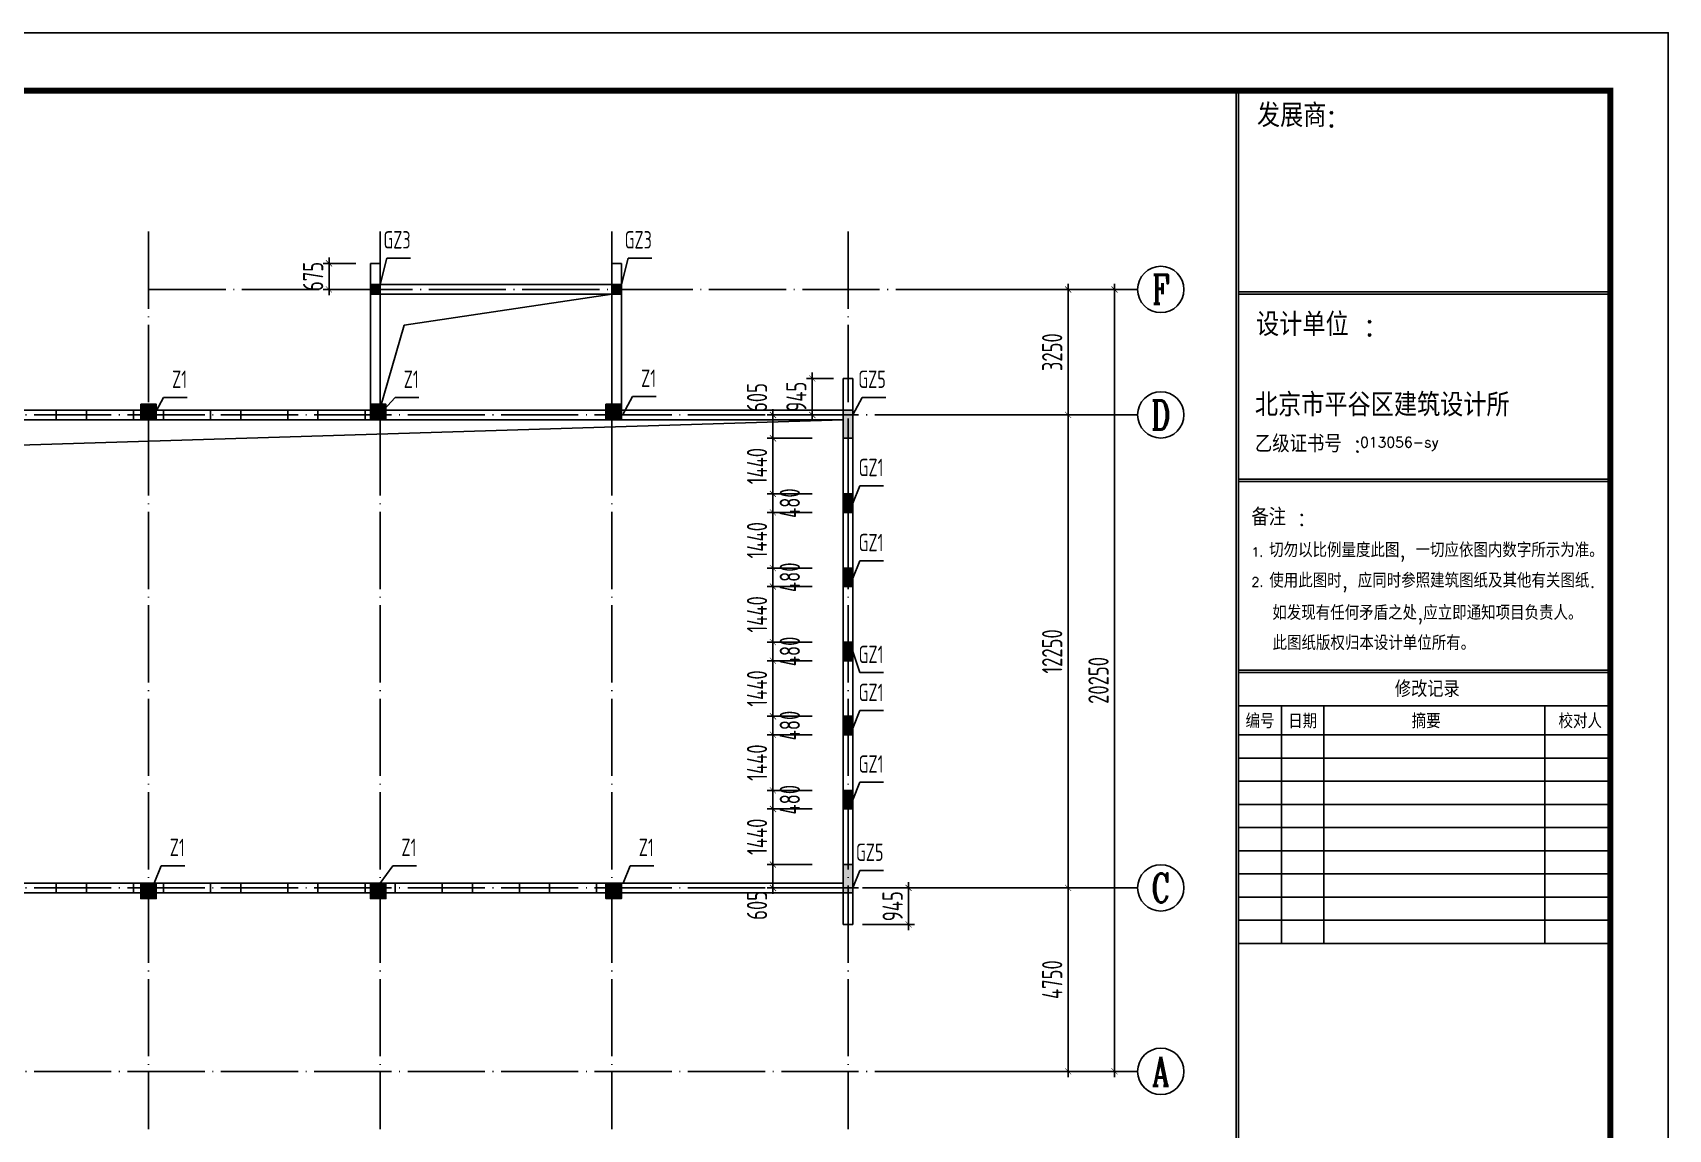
# Model space of a CAD drawing. Extents: x -159214 to 158333, y 7819 to 689505.
# Drawn here: x 115959 to 158333, y 168420 to 196819 of the extents above; entities that cross this region are included whole.
import ezdxf
from ezdxf.enums import TextEntityAlignment as Align

# ---------------------------------------------------------------- set-up
doc = ezdxf.new("R2010")
doc.units = 0
doc.header["$LTSCALE"] = 1000
doc.header["$PDMODE"] = 3
doc.linetypes.add('DASHED', pattern=[0.75, 0.5, -0.25])
doc.linetypes.add('DOTE', pattern=[2.42, 2, -0.2, 0.02, -0.2])
doc.layers.get('0').update_dxf_attribs({"linetype": 'CONTINUOUS'})
doc.layers.get('Defpoints').update_dxf_attribs({"linetype": 'CONTINUOUS'})
for name, color, linetype in [('d-一层结构平面', 4, 'CONTINUOUS'), ('d-轴线', 7, 'CONTINUOUS'), ('MOUNT', 3, 'CONTINUOUS'), ('PUB_DWGN', 7, 'CONTINUOUS'), ('PUB_TEXT', 7, 'CONTINUOUS'), ('PUB_TITLE', 4, 'CONTINUOUS'), ('系杆编号', 7, 'CONTINUOUS'), ('邓-AXIS', 1, 'DOTE'), ('邓-AXIS_DIM', 3, 'CONTINUOUS'), ('邓-AXIS_NUM', 7, 'CONTINUOUS'), ('邓-BEAM_BR', 4, 'DASHED'), ('邓-COLU', 7, 'CONTINUOUS'), ('邓-COLU_HATCH', 8, 'CONTINUOUS'), ('邓-DIM', 3, 'CONTINUOUS'), ('邓-TEXT', 7, 'CONTINUOUS'), ('邓-WALL_BR', 2, 'CONTINUOUS')]:
    doc.layers.add(name, color=color, linetype=linetype)
doc.styles.add('-GBCBIGGBENOR', font='GBENOR.shx', dxfattribs={"bigfont": 'GBCBIG.shx'})
doc.styles.add('HZTXT', font='romans', dxfattribs={"bigfont": 'hztxt'})
doc.styles.add('title_font', font='GBENOR.shx', dxfattribs={"bigfont": 'GBCBIG.shx'})
doc.styles.add('TKHZ', font='simplex.shx', dxfattribs={"bigfont": 'hztxt.shx'})
doc.styles.add('TSSD_Axis', font='complex.shx', dxfattribs={"width": 0.7, "bigfont": 'hztxt.shx'})
doc.styles.add('TSSD_Dimension', font='tssdeng.shx', dxfattribs={"width": 0.7, "bigfont": 'Hztxt.shx'})
doc.styles.add('TSSD_Label', font='tssdeng.shx', dxfattribs={"width": 0.7, "bigfont": 'Hztxt.shx'})
doc.dimstyles.new('TSSD_150_150', dxfattribs={"dimtxt": 525, "dimasz": 150, "dimexe": 150, "dimexo": 375, "dimgap": 150, "dimtad": 1, "dimdec": 0, "dimzin": 0, "dimdsep": 46, "dimtxsty": 'TSSD_Dimension', "dimblk": 'ARCHTICK', "dimblk1": 'ARCHTICK', "dimblk2": 'ARCHTICK', "dimcen": 0, "dimdle": 150, "dimclrt": 7, "dimadec": 0, "dimazin": 0, "dimtfac": 1, "dimtdec": 0, "dimtix": 1, "dimtmove": 2, "dimatfit": 3, "dimfxl": 1, "dimtolj": 1, "dimtzin": 0, "dimarcsym": 0})

# ---------------------------------------------------------------- blocks, each defined once
blk = doc.blocks.new('结构A2+0.5')
at = {"layer": 'MOUNT', "color": 5, "linetype": 'Continuous'}
for p, q in [((122457, -61436), (122457, -1487)), ((122517, -61436), (122517, -1487)), ((122517, -6708), (132150, -6708)), ((122517, -6768), (132150, -6768)), ((122517, -11559), (132150, -11559)), ((122517, -11619), (132150, -11619)), ((122517, -16508), (132150, -16508)), ((122517, -16568), (132150, -16568))]:
    blk.add_line(p, q, dxfattribs=at)
at = {"layer": 'MOUNT', "color": 4, "linetype": 'Continuous'}
for p, q in [((122517, -17436), (132150, -17436)), ((122517, -18186), (132150, -18186))]:
    blk.add_line(p, q, dxfattribs=at)
at = {"layer": 'MOUNT', "color": 3, "linetype": 'Continuous'}
for p, q in [((123632, -23586), (123632, -17436)), ((124724, -23586), (124724, -17436)), ((130451, -23586), (130451, -17436)), ((122517, -18786), (132150, -18786)), ((122517, -19386), (132150, -19386)), ((122517, -19986), (132150, -19986)), ((122517, -20586), (132150, -20586)), ((122517, -21186), (132150, -21186)), ((122517, -21786), (132150, -21786)), ((122517, -22386), (132150, -22386)), ((122517, -22986), (132150, -22986)), ((122517, -23586), (132150, -23586))]:
    blk.add_line(p, q, dxfattribs=at)
at = {"layer": 'PUB_TITLE'}
blk.add_lwpolyline([(0, -63000), (133650, -63000), (133650, 0), (0, 0)], close=True, dxfattribs=at)
at = {"layer": 'PUB_TITLE', "const_width": 150}
blk.add_lwpolyline([(3750, -61500), (132150, -61500), (132150, -1500), (3750, -1500)], close=True, dxfattribs=at)
at = {"layer": 'MOUNT', "color": 3, "style": 'TKHZ'}
for s, height, p in [('发展商:', 600, (122993, -2442)), ('设计单位 :', 600, (122971, -7856)), ('备注 :', 450, (122848, -12768)), ('1.', 240, (122848, -13569)), ('切勿以比例量度此图, 一切应依图内数字所示为准。', 375, (123309, -13585)), ('使用此图时, 应同时参照建筑图纸及其他有关图纸.', 375, (123312, -14374)), ('2.', 240, (122851, -14344)), (' 如发现有任何矛盾之处,应立即通知项目负责人。 ', 375, (123134, -15208)), (' 此图纸版权归本设计单位所有。', 375, (123140, -15990)), ('修改记录', 420, (126566, -17206)), ('编号', 375, (122698, -18014)), ('日期', 375, (123803, -18016)), ('摘要', 375, (127002, -18014)), ('校对人', 375, (130807, -18014))]:
    blk.add_text(s, height=height, dxfattribs=at).set_placement(p)
at = {"layer": 'MOUNT', "color": 2, "style": 'TKHZ'}
blk.add_text('北京市平谷区建筑设计所 ', height=600, dxfattribs=at).set_placement((122940, -9937))
at = {"layer": 'MOUNT', "color": 4, "style": 'TKHZ'}
for s, height, p in [('乙级证书号 :', 450, (122940, -10869)), ('013056-sy', 265.1, (125664, -10738))]:
    blk.add_text(s, height=height, dxfattribs=at).set_placement(p)
at = {"layer": 'MOUNT', "color": 4, "style": 'HZTXT'}
blk.add_attdef('00', (130703, -60956), '', height=330, dxfattribs=at)
at = {"layer": 'PUB_DWGN', "style": 'title_font'}
for tag, height, p in [('工程名称1', 900, (127304, -45157)), ('工程名称2', 900, (127304, -46498)), ('图号', 600, (127304, -61007))]:
    blk.add_attdef(tag, text='', height=height, dxfattribs=at).set_placement(p, align=Align.CENTER)
at = {"layer": 'PUB_TEXT', "style": '-GBCBIGGBENOR'}
for tag, height, p in [('图名1', 849, (127304, -51263)), ('图名2', 849, (127373, -52205)), ('日期', 600, (124615, -58935)), ('比例', 600, (129973, -58904))]:
    blk.add_attdef(tag, text='', height=height, dxfattribs=at).set_placement(p, align=Align.CENTER)
blk = doc.blocks.new('Ts_Dk')
at = {"color": 0, "linetype": 'DASHED'}
for p, q in [((0.5, 0.5), (-0.5, 0.5)), ((-0.5, -0.5), (0.5, -0.5))]:
    blk.add_line(p, q, dxfattribs=at)
at = {"color": 0, "linetype": 'ByBlock'}
for p, q in [((-0.5, 0.5), (-0.5, -0.5)), ((0.5, -0.5), (0.5, 0.5))]:
    blk.add_line(p, q, dxfattribs=at)
at = {"color": 0, "linetype": 'ByBlock', "width": 0.7}
blk.add_attdef('DK', text='', height=0.01, dxfattribs=at).set_placement((0, 1.5), align=Align.BOTTOM_CENTER)
blk = doc.blocks.new('蛋种鸡舍一层结构')
at = {"layer": '邓-COLU_HATCH'}
for points in [[(87075, 3375), (87325, 3375), (87325, 3125), (87075, 3125)], [(93325, 3375), (93575, 3375), (93575, 3125), (93325, 3125)], [(81125, 275), (81525, 275), (81525, -125), (81125, -125)], [(87075, 275), (87475, 275), (87475, -125), (87075, -125)], [(93175, 275), (93575, 275), (93575, -125), (93175, -125)], [(99325, -605), (99575, -605), (99575, 125), (99325, 125)], [(99325, -605), (99575, -605), (99575, 125), (99325, 125)], [(99325, -2525), (99575, -2525), (99575, -2045), (99325, -2045)], [(99325, -2525), (99575, -2525), (99575, -2045), (99325, -2045)], [(99325, -4445), (99575, -4445), (99575, -3965), (99325, -3965)], [(99325, -4445), (99575, -4445), (99575, -3965), (99325, -3965)], [(99325, -6365), (99575, -6365), (99575, -5885), (99325, -5885)], [(99325, -6365), (99575, -6365), (99575, -5885), (99325, -5885)], [(99325, -8285), (99575, -8285), (99575, -7805), (99325, -7805)], [(99325, -8285), (99575, -8285), (99575, -7805), (99325, -7805)], [(99325, -10205), (99575, -10205), (99575, -9725), (99325, -9725)], [(99325, -10205), (99575, -10205), (99575, -9725), (99325, -9725)], [(99325, -11645), (99575, -11645), (99575, -12375), (99325, -12375)], [(99325, -11645), (99575, -11645), (99575, -12375), (99325, -12375)], [(81125, -12125), (81525, -12125), (81525, -12525), (81125, -12525)], [(87075, -12125), (87475, -12125), (87475, -12525), (87075, -12525)], [(93175, -12125), (93575, -12125), (93575, -12525), (93175, -12525)]]:
    blk.add_hatch(color=256, dxfattribs=at).paths.add_polyline_path(points)
at = {"layer": '邓-COLU'}
for points in [[(87075, 3375), (87325, 3375), (87325, 3125), (87075, 3125)], [(93325, 3375), (93575, 3375), (93575, 3125), (93325, 3125)], [(81125, 275), (81525, 275), (81525, -125), (81125, -125)], [(87075, 275), (87475, 275), (87475, -125), (87075, -125)], [(93175, 275), (93575, 275), (93575, -125), (93175, -125)], [(99325, -605), (99575, -605), (99575, 125), (99325, 125)], [(99325, -2525), (99575, -2525), (99575, -2045), (99325, -2045)], [(99325, -4445), (99575, -4445), (99575, -3965), (99325, -3965)], [(99325, -6365), (99575, -6365), (99575, -5885), (99325, -5885)], [(99325, -8285), (99575, -8285), (99575, -7805), (99325, -7805)], [(99325, -10205), (99575, -10205), (99575, -9725), (99325, -9725)], [(99325, -11645), (99575, -11645), (99575, -12375), (99325, -12375)], [(81125, -12125), (81525, -12125), (81525, -12525), (81125, -12525)], [(87075, -12125), (87475, -12125), (87475, -12525), (87075, -12525)], [(93175, -12125), (93575, -12125), (93575, -12525), (93175, -12525)]]:
    blk.add_lwpolyline(points, close=True, dxfattribs=at)
blk = doc.blocks.new('6.8米墙体')
at = {"layer": '系杆编号'}
for p, q in [((87075, 1620), (87075, 2170)), ((87075, 2170), (87325, 2170)), ((87325, 1620), (87325, 2170)), ((93325, 1620), (93325, 2170)), ((93325, 2170), (93575, 2170)), ((93575, 1620), (93575, 2170)), ((87075, 1620), (87325, 1620)), ((93325, 1620), (93575, 1620)), ((99325, -1630, 0), (99325, -810, 0)), ((99325, -810, 0), (99575, -810, 0)), ((99575, -1630, 0), (99575, -810, 0)), ((99325, -14130, 0), (99325, -14950, 0)), ((99575, -14130, 0), (99575, -14950, 0)), ((99325, -14950, 0), (99575, -14950, 0))]:
    blk.add_line(p, q, dxfattribs=at)
at = {"layer": '邓-WALL_BR'}
for p, q in [((87075, 1370), (87075, -1480)), ((93450, 1620), (87324, 1620)), ((93324, 1370), (87325, 1370)), ((87325, 1370), (87325, -1480)), ((93325, -1480), (93325, 1370)), ((93575, -1480), (93575, 1620)), ((78935, -1630), (78935, -1880)), ((78935, -1630), (79715, -1630)), ((79715, -1630), (79715, -1880)), ((80935, -1630), (80935, -1880)), ((80935, -1630), (81715, -1630)), ((81715, -1630), (81715, -1880)), ((82935, -1630), (82935, -1880)), ((82935, -1630), (83715, -1630)), ((83715, -1630), (83715, -1880)), ((84935, -1630), (84935, -1880)), ((84935, -1630), (85715, -1630)), ((85715, -1630), (85715, -1880)), ((86935, -1630), (86935, -1880)), ((86935, -1630), (87075, -1630)), ((87475, -1630), (93175, -1630)), ((93575, -1630), (99575, -1630)), ((99575, -1630), (99575, -14130)), ((78935, -1880), (79715, -1880)), ((80935, -1880), (81715, -1880)), ((82935, -1880), (83715, -1880)), ((84935, -1880), (85715, -1880)), ((86935, -1880), (87075, -1880)), ((87475, -1880), (93175, -1880)), ((93575, -1880), (99325, -1880)), ((99325, -1880), (99325, -13880)), ((78935, -13880), (78935, -14130)), ((79715, -13880), (78935, -13880)), ((79715, -13880), (79715, -14130)), ((80935, -13880), (80935, -14130)), ((81715, -13880), (80935, -13880)), ((81715, -13880), (81715, -14130)), ((82935, -13880), (82935, -14130)), ((83715, -13880), (82935, -13880)), ((83715, -13880), (83715, -14130)), ((84935, -13880), (84935, -14130)), ((85715, -13880), (84935, -13880)), ((85715, -13880), (85715, -14130)), ((86935, -13880), (86935, -14130)), ((87715, -13880), (86935, -13880)), ((87715, -13880), (87715, -14130)), ((88935, -13880), (88935, -14130)), ((89715, -13880), (88935, -13880)), ((89715, -13880), (89715, -14130)), ((90935, -13880), (90935, -14130)), ((91715, -13880), (90935, -13880)), ((91715, -13880), (91715, -14130)), ((99325, -13880), (92935, -13880)), ((92935, -13880), (92935, -14130)), ((79715, -14130), (78935, -14130)), ((81715, -14130), (80935, -14130)), ((83715, -14130), (82935, -14130)), ((85715, -14130), (84935, -14130)), ((87715, -14130), (86935, -14130)), ((89715, -14130), (88935, -14130)), ((91715, -14130), (90935, -14130)), ((99575, -14130), (92935, -14130))]:
    blk.add_line(p, q, dxfattribs=at)
at = {"layer": 'd-一层结构平面'}
blk.add_blockref('蛋种鸡舍一层结构', (0, -1755), dxfattribs=at)
at = {"layer": '邓-BEAM_BR', "xscale": 1220, "yscale": 250, "zscale": 1220}
for p in [(78325, -1755), (80325, -1755), (82325, -1755), (84325, -1755), (86325, -1755), (78325, -14005), (80325, -14005), (82325, -14005), (84325, -14005), (86325, -14005), (88325, -14005), (90325, -14005), (92325, -14005)]:
    blk.add_blockref('Ts_Dk', p, dxfattribs=at)
blk = doc.blocks.new('_ArchTick')
at = {"color": 0, "linetype": 'ByBlock', "const_width": 0.1}
blk.add_lwpolyline([(-0.53, -0.53), (0.53, 0.53)], dxfattribs=at)
blk = doc.blocks.new('*D119')
at = {"layer": 'Defpoints', "color": 0}
for p in [(135136, 175275), (136527, 175275), (136527, 174670)]:
    blk.add_point(p, dxfattribs=at)
at = {"layer": '邓-DIM', "color": 0, "lineweight": -2}
for p, q in [((136152, 175275), (134986, 175275)), ((135136, 174520), (135136, 175425)), ((136152, 174670), (134986, 174670))]:
    blk.add_line(p, q, dxfattribs=at)
at = {"layer": '邓-DIM', "color": 0, "lineweight": -2, "xscale": 150, "yscale": 150, "zscale": 150}
for p, rotation in [((135136, 175275), 90), ((135136, 174670), 270)]:
    blk.add_blockref('_ArchTick', p, dxfattribs=dict(at, rotation=rotation))
at = {"layer": '邓-DIM', "color": 7, "insert": (134724, 174218), "char_height": 525, "attachment_point": 5, "rotation": 90, "style": 'TSSD_Dimension'}
blk.add_mtext('\\A1;605', dxfattribs=at)
blk = doc.blocks.new('*D120')
at = {"layer": 'Defpoints', "color": 0}
for p in [(135136, 176715), (136527, 176715), (136527, 175275)]:
    blk.add_point(p, dxfattribs=at)
at = {"layer": '邓-DIM', "color": 0, "lineweight": -2}
for p, q in [((136152, 176715), (134986, 176715)), ((135136, 175125), (135136, 176865)), ((136152, 175275), (134986, 175275))]:
    blk.add_line(p, q, dxfattribs=at)
at = {"layer": '邓-DIM', "color": 0, "lineweight": -2, "xscale": 150, "yscale": 150, "zscale": 150}
for p, rotation in [((135136, 176715), 90), ((135136, 175275), 270)]:
    blk.add_blockref('_ArchTick', p, dxfattribs=dict(at, rotation=rotation))
at = {"layer": '邓-DIM', "color": 7, "insert": (134724, 175995), "char_height": 525, "attachment_point": 5, "rotation": 90, "style": 'TSSD_Dimension'}
blk.add_mtext('\\A1;1440', dxfattribs=at)
blk = doc.blocks.new('*D121')
at = {"layer": 'Defpoints', "color": 0}
for p in [(135136, 177195), (136527, 177195), (136527, 176715)]:
    blk.add_point(p, dxfattribs=at)
at = {"layer": '邓-DIM', "color": 0, "lineweight": -2}
for p, q in [((136152, 177195), (134986, 177195)), ((135136, 176565), (135136, 177345)), ((136152, 176715), (134986, 176715))]:
    blk.add_line(p, q, dxfattribs=at)
at = {"layer": '邓-DIM', "color": 0, "lineweight": -2, "xscale": 150, "yscale": 150, "zscale": 150}
for p, rotation in [((135136, 177195), 90), ((135136, 176715), 270)]:
    blk.add_blockref('_ArchTick', p, dxfattribs=dict(at, rotation=rotation))
at = {"layer": '邓-DIM', "color": 7, "insert": (135574, 176955), "char_height": 525, "attachment_point": 5, "rotation": 90, "style": 'TSSD_Dimension'}
blk.add_mtext('\\A1;480', dxfattribs=at)
blk = doc.blocks.new('*D122')
at = {"layer": 'Defpoints', "color": 0}
for p in [(135136, 178635), (136527, 178635), (136527, 177195)]:
    blk.add_point(p, dxfattribs=at)
at = {"layer": '邓-DIM', "color": 0, "lineweight": -2}
for p, q in [((136152, 178635), (134986, 178635)), ((135136, 177045), (135136, 178785)), ((136152, 177195), (134986, 177195))]:
    blk.add_line(p, q, dxfattribs=at)
at = {"layer": '邓-DIM', "color": 0, "lineweight": -2, "xscale": 150, "yscale": 150, "zscale": 150}
for p, rotation in [((135136, 178635), 90), ((135136, 177195), 270)]:
    blk.add_blockref('_ArchTick', p, dxfattribs=dict(at, rotation=rotation))
at = {"layer": '邓-DIM', "color": 7, "insert": (134724, 177915), "char_height": 525, "attachment_point": 5, "rotation": 90, "style": 'TSSD_Dimension'}
blk.add_mtext('\\A1;1440', dxfattribs=at)
blk = doc.blocks.new('*D123')
at = {"layer": 'Defpoints', "color": 0}
for p in [(135136, 179115), (136527, 179115), (136527, 178635)]:
    blk.add_point(p, dxfattribs=at)
at = {"layer": '邓-DIM', "color": 0, "lineweight": -2}
for p, q in [((135136, 178485), (135136, 179265)), ((136152, 179115), (134986, 179115)), ((136152, 178635), (134986, 178635))]:
    blk.add_line(p, q, dxfattribs=at)
at = {"layer": '邓-DIM', "color": 0, "lineweight": -2, "xscale": 150, "yscale": 150, "zscale": 150}
for p, rotation in [((135136, 179115), 90), ((135136, 178635), 270)]:
    blk.add_blockref('_ArchTick', p, dxfattribs=dict(at, rotation=rotation))
at = {"layer": '邓-DIM', "color": 7, "insert": (135574, 178875), "char_height": 525, "attachment_point": 5, "rotation": 90, "style": 'TSSD_Dimension'}
blk.add_mtext('\\A1;480', dxfattribs=at)
blk = doc.blocks.new('*D124')
at = {"layer": 'Defpoints', "color": 0}
for p in [(135136, 180555), (136527, 180555), (136527, 179115)]:
    blk.add_point(p, dxfattribs=at)
at = {"layer": '邓-DIM', "color": 0, "lineweight": -2}
for p, q in [((136152, 180555), (134986, 180555)), ((135136, 178965), (135136, 180705)), ((136152, 179115), (134986, 179115))]:
    blk.add_line(p, q, dxfattribs=at)
at = {"layer": '邓-DIM', "color": 0, "lineweight": -2, "xscale": 150, "yscale": 150, "zscale": 150}
for p, rotation in [((135136, 180555), 90), ((135136, 179115), 270)]:
    blk.add_blockref('_ArchTick', p, dxfattribs=dict(at, rotation=rotation))
at = {"layer": '邓-DIM', "color": 7, "insert": (134724, 179835), "char_height": 525, "attachment_point": 5, "rotation": 90, "style": 'TSSD_Dimension'}
blk.add_mtext('\\A1;1440', dxfattribs=at)
blk = doc.blocks.new('*D125')
at = {"layer": 'Defpoints', "color": 0}
for p in [(135136, 181035), (136527, 181035), (136527, 180555)]:
    blk.add_point(p, dxfattribs=at)
at = {"layer": '邓-DIM', "color": 0, "lineweight": -2}
for p, q in [((136152, 181035), (134986, 181035)), ((135136, 180405), (135136, 181185)), ((136152, 180555), (134986, 180555))]:
    blk.add_line(p, q, dxfattribs=at)
at = {"layer": '邓-DIM', "color": 0, "lineweight": -2, "xscale": 150, "yscale": 150, "zscale": 150}
for p, rotation in [((135136, 181035), 90), ((135136, 180555), 270)]:
    blk.add_blockref('_ArchTick', p, dxfattribs=dict(at, rotation=rotation))
at = {"layer": '邓-DIM', "color": 7, "insert": (135574, 180795), "char_height": 525, "attachment_point": 5, "rotation": 90, "style": 'TSSD_Dimension'}
blk.add_mtext('\\A1;480', dxfattribs=at)
blk = doc.blocks.new('*D126')
at = {"layer": 'Defpoints', "color": 0}
for p in [(135136, 182475), (136527, 182475), (136527, 181035)]:
    blk.add_point(p, dxfattribs=at)
at = {"layer": '邓-DIM', "color": 0, "lineweight": -2}
for p, q in [((136152, 182475), (134986, 182475)), ((135136, 180885), (135136, 182625)), ((136152, 181035), (134986, 181035))]:
    blk.add_line(p, q, dxfattribs=at)
at = {"layer": '邓-DIM', "color": 0, "lineweight": -2, "xscale": 150, "yscale": 150, "zscale": 150}
for p, rotation in [((135136, 182475), 90), ((135136, 181035), 270)]:
    blk.add_blockref('_ArchTick', p, dxfattribs=dict(at, rotation=rotation))
at = {"layer": '邓-DIM', "color": 7, "insert": (134724, 181755), "char_height": 525, "attachment_point": 5, "rotation": 90, "style": 'TSSD_Dimension'}
blk.add_mtext('\\A1;1440', dxfattribs=at)
blk = doc.blocks.new('*D127')
at = {"layer": 'Defpoints', "color": 0}
for p in [(135136, 182955), (136527, 182955), (136527, 182475)]:
    blk.add_point(p, dxfattribs=at)
at = {"layer": '邓-DIM', "color": 0, "lineweight": -2}
for p, q in [((135136, 182325), (135136, 183105)), ((136152, 182955), (134986, 182955)), ((136152, 182475), (134986, 182475))]:
    blk.add_line(p, q, dxfattribs=at)
at = {"layer": '邓-DIM', "color": 0, "lineweight": -2, "xscale": 150, "yscale": 150, "zscale": 150}
for p, rotation in [((135136, 182955), 90), ((135136, 182475), 270)]:
    blk.add_blockref('_ArchTick', p, dxfattribs=dict(at, rotation=rotation))
at = {"layer": '邓-DIM', "color": 7, "insert": (135574, 182715), "char_height": 525, "attachment_point": 5, "rotation": 90, "style": 'TSSD_Dimension'}
blk.add_mtext('\\A1;480', dxfattribs=at)
blk = doc.blocks.new('*D128')
at = {"layer": 'Defpoints', "color": 0}
for p in [(135136, 184395), (136527, 184395), (136527, 182955)]:
    blk.add_point(p, dxfattribs=at)
at = {"layer": '邓-DIM', "color": 0, "lineweight": -2}
for p, q in [((136152, 184395), (134986, 184395)), ((135136, 182805), (135136, 184545)), ((136152, 182955), (134986, 182955))]:
    blk.add_line(p, q, dxfattribs=at)
at = {"layer": '邓-DIM', "color": 0, "lineweight": -2, "xscale": 150, "yscale": 150, "zscale": 150}
for p, rotation in [((135136, 184395), 90), ((135136, 182955), 270)]:
    blk.add_blockref('_ArchTick', p, dxfattribs=dict(at, rotation=rotation))
at = {"layer": '邓-DIM', "color": 7, "insert": (134724, 183675), "char_height": 525, "attachment_point": 5, "rotation": 90, "style": 'TSSD_Dimension'}
blk.add_mtext('\\A1;1440', dxfattribs=at)
blk = doc.blocks.new('*D129')
at = {"layer": 'Defpoints', "color": 0}
for p in [(135136, 184875), (136527, 184875), (136527, 184395)]:
    blk.add_point(p, dxfattribs=at)
at = {"layer": '邓-DIM', "color": 0, "lineweight": -2}
for p, q in [((136152, 184875), (134986, 184875)), ((135136, 184245), (135136, 185025)), ((136152, 184395), (134986, 184395))]:
    blk.add_line(p, q, dxfattribs=at)
at = {"layer": '邓-DIM', "color": 0, "lineweight": -2, "xscale": 150, "yscale": 150, "zscale": 150}
for p, rotation in [((135136, 184875), 90), ((135136, 184395), 270)]:
    blk.add_blockref('_ArchTick', p, dxfattribs=dict(at, rotation=rotation))
at = {"layer": '邓-DIM', "color": 7, "insert": (135574, 184635), "char_height": 525, "attachment_point": 5, "rotation": 90, "style": 'TSSD_Dimension'}
blk.add_mtext('\\A1;480', dxfattribs=at)
blk = doc.blocks.new('*D130')
at = {"layer": 'Defpoints', "color": 0}
for p in [(135136, 186315), (136527, 186315), (136527, 184875)]:
    blk.add_point(p, dxfattribs=at)
at = {"layer": '邓-DIM', "color": 0, "lineweight": -2}
for p, q in [((135136, 184725), (135136, 186465)), ((136152, 186315), (134986, 186315)), ((136152, 184875), (134986, 184875))]:
    blk.add_line(p, q, dxfattribs=at)
at = {"layer": '邓-DIM', "color": 0, "lineweight": -2, "xscale": 150, "yscale": 150, "zscale": 150}
for p, rotation in [((135136, 186315), 90), ((135136, 184875), 270)]:
    blk.add_blockref('_ArchTick', p, dxfattribs=dict(at, rotation=rotation))
at = {"layer": '邓-DIM', "color": 7, "insert": (134724, 185595), "char_height": 525, "attachment_point": 5, "rotation": 90, "style": 'TSSD_Dimension'}
blk.add_mtext('\\A1;1440', dxfattribs=at)
blk = doc.blocks.new('*D131')
at = {"layer": 'Defpoints', "color": 0}
for p in [(135136, 186920), (136527, 186920), (136527, 186315)]:
    blk.add_point(p, dxfattribs=at)
at = {"layer": '邓-DIM', "color": 0, "lineweight": -2}
for p, q in [((136152, 186920), (134986, 186920)), ((135136, 186165), (135136, 187070)), ((136152, 186315), (134986, 186315))]:
    blk.add_line(p, q, dxfattribs=at)
at = {"layer": '邓-DIM', "color": 0, "lineweight": -2, "xscale": 150, "yscale": 150, "zscale": 150}
for p, rotation in [((135136, 186920), 90), ((135136, 186315), 270)]:
    blk.add_blockref('_ArchTick', p, dxfattribs=dict(at, rotation=rotation))
at = {"layer": '邓-DIM', "color": 7, "insert": (134724, 187371), "char_height": 525, "attachment_point": 5, "rotation": 90, "style": 'TSSD_Dimension'}
blk.add_mtext('\\A1;605', dxfattribs=at)
blk = doc.blocks.new('ts_axno')
at = {"color": 0, "linetype": 'ByBlock', "lineweight": -2}
blk.add_circle((0, 0), 0.5, dxfattribs=at)
at = {"color": 0, "linetype": 'ByBlock', "lineweight": -2, "style": 'TSSD_Axis', "width": 0.7}
blk.add_attdef('A', text='', height=0.6, dxfattribs=at).set_placement((0, 0), align=Align.MIDDLE_CENTER)
blk = doc.blocks.new('*D161')
at = {"layer": 'Defpoints', "color": 0}
for p in [(100950, -12250), (105150, -12250), (100871, -17000)]:
    blk.add_point(p, dxfattribs=at)
at = {"layer": '邓-AXIS_DIM', "color": 0, "lineweight": -2}
for p, q in [((101325, -12250), (105300, -12250)), ((105150, -17150), (105150, -12100)), ((101246, -17000), (105300, -17000))]:
    blk.add_line(p, q, dxfattribs=at)
at = {"layer": '邓-AXIS_DIM', "color": 0, "lineweight": -2, "xscale": 150, "yscale": 150, "zscale": 150}
for p, rotation in [((105150, -12250), 90), ((105150, -17000), 270)]:
    blk.add_blockref('_ArchTick', p, dxfattribs=dict(at, rotation=rotation))
at = {"layer": '邓-AXIS_DIM', "color": 7, "insert": (104738, -14625), "char_height": 525, "attachment_point": 5, "rotation": 90, "style": 'TSSD_Dimension'}
blk.add_mtext('\\A1;4750', dxfattribs=at)
blk = doc.blocks.new('*D162')
at = {"layer": 'Defpoints', "color": 0}
for p in [(100950, 0), (105150, 0), (100950, -12250)]:
    blk.add_point(p, dxfattribs=at)
at = {"layer": '邓-AXIS_DIM', "color": 0, "lineweight": -2}
for p, q in [((105150, -12400), (105150, 150)), ((101325, 0), (105300, 0)), ((101325, -12250), (105300, -12250))]:
    blk.add_line(p, q, dxfattribs=at)
at = {"layer": '邓-AXIS_DIM', "color": 0, "lineweight": -2, "xscale": 150, "yscale": 150, "zscale": 150}
for p, rotation in [((105150, 0), 90), ((105150, -12250), 270)]:
    blk.add_blockref('_ArchTick', p, dxfattribs=dict(at, rotation=rotation))
at = {"layer": '邓-AXIS_DIM', "color": 7, "insert": (104737.5, -6125), "char_height": 525, "attachment_point": 5, "rotation": 90, "style": 'TSSD_Dimension'}
blk.add_mtext('\\A1;12250', dxfattribs=at)
blk = doc.blocks.new('*D163')
at = {"layer": 'Defpoints', "color": 0}
for p in [(100950, 3250), (105150, 3250), (100950, 0)]:
    blk.add_point(p, dxfattribs=at)
at = {"layer": '邓-AXIS_DIM', "color": 0, "lineweight": -2}
for p, q in [((105150, -150), (105150, 3400)), ((101325, 3250), (105300, 3250)), ((101325, 0), (105300, 0))]:
    blk.add_line(p, q, dxfattribs=at)
at = {"layer": '邓-AXIS_DIM', "color": 0, "lineweight": -2, "xscale": 150, "yscale": 150, "zscale": 150}
for p, rotation in [((105150, 3250), 90), ((105150, 0), 270)]:
    blk.add_blockref('_ArchTick', p, dxfattribs=dict(at, rotation=rotation))
at = {"layer": '邓-AXIS_DIM', "color": 7, "insert": (104737.5, 1625), "char_height": 525, "attachment_point": 5, "rotation": 90, "style": 'TSSD_Dimension'}
blk.add_mtext('\\A1;3250', dxfattribs=at)
blk = doc.blocks.new('*D164')
at = {"layer": 'Defpoints', "color": 0}
for p in [(100950, 3250), (106350, 3250), (100950, -17000)]:
    blk.add_point(p, dxfattribs=at)
at = {"layer": '邓-AXIS_DIM', "color": 0, "lineweight": -2}
for p, q in [((106350, -17150), (106350, 3400)), ((101325, 3250), (106500, 3250)), ((101325, -17000), (106500, -17000))]:
    blk.add_line(p, q, dxfattribs=at)
at = {"layer": '邓-AXIS_DIM', "color": 0, "lineweight": -2, "xscale": 150, "yscale": 150, "zscale": 150}
for p, rotation in [((106350, 3250), 90), ((106350, -17000), 270)]:
    blk.add_blockref('_ArchTick', p, dxfattribs=dict(at, rotation=rotation))
at = {"layer": '邓-AXIS_DIM', "color": 7, "insert": (105937.5, -6875), "char_height": 525, "attachment_point": 5, "rotation": 90, "style": 'TSSD_Dimension'}
blk.add_mtext('\\A1;20250', dxfattribs=at)
blk = doc.blocks.new('*D386')
at = {"layer": 'Defpoints', "color": 0}
for p in [(123635, 190845), (124709, 190845), (124709, 190170)]:
    blk.add_point(p, dxfattribs=at)
at = {"layer": '邓-DIM', "color": 0, "lineweight": -2}
for p, q in [((124334, 190845), (123485, 190845)), ((123635, 190845), (123635, 190995)), ((123635, 190170), (123635, 190845)), ((124334, 190170), (123485, 190170)), ((123635, 190170), (123635, 190020))]:
    blk.add_line(p, q, dxfattribs=at)
at = {"layer": '邓-DIM', "color": 0, "lineweight": -2, "xscale": 150, "yscale": 150, "zscale": 150}
for p, rotation in [((123635, 190845), 270), ((123635, 190170), 90)]:
    blk.add_blockref('_ArchTick', p, dxfattribs=dict(at, rotation=rotation))
at = {"layer": '邓-DIM', "color": 7, "insert": (123223, 190507), "char_height": 525, "attachment_point": 5, "rotation": 90, "style": 'TSSD_Dimension'}
blk.add_mtext('\\A1;675', dxfattribs=at)
blk = doc.blocks.new('*D387')
at = {"layer": 'Defpoints', "color": 0}
for p in [(136156, 187865), (137084, 187865), (137084, 186920)]:
    blk.add_point(p, dxfattribs=at)
at = {"layer": '邓-DIM', "color": 0, "lineweight": -2}
for p, q in [((136709, 187865), (136006, 187865)), ((136156, 187865), (136156, 188015)), ((136156, 186920), (136156, 187865)), ((136709, 186920), (136006, 186920)), ((136156, 186920), (136156, 186770))]:
    blk.add_line(p, q, dxfattribs=at)
at = {"layer": '邓-DIM', "color": 0, "lineweight": -2, "xscale": 150, "yscale": 150, "zscale": 150}
for p, rotation in [((136156, 187865), 270), ((136156, 186920), 90)]:
    blk.add_blockref('_ArchTick', p, dxfattribs=dict(at, rotation=rotation))
at = {"layer": '邓-DIM', "color": 7, "insert": (135743, 187392), "char_height": 525, "attachment_point": 5, "rotation": 90, "style": 'TSSD_Dimension'}
blk.add_mtext('\\A1;945', dxfattribs=at)
blk = doc.blocks.new('*D388')
at = {"layer": 'Defpoints', "color": 0}
for p in [(137084, 174670), (137084, 173725), (138650, 173725)]:
    blk.add_point(p, dxfattribs=at)
at = {"layer": '邓-DIM', "color": 0, "lineweight": -2}
for p, q in [((137459, 174670), (138800, 174670)), ((138650, 174670), (138650, 174820)), ((138650, 174670), (138650, 173725)), ((137459, 173725), (138800, 173725)), ((138650, 173725), (138650, 173575))]:
    blk.add_line(p, q, dxfattribs=at)
at = {"layer": '邓-DIM', "color": 0, "lineweight": -2, "xscale": 150, "yscale": 150, "zscale": 150}
for p, rotation in [((138650, 174670), 270), ((138650, 173725), 90)]:
    blk.add_blockref('_ArchTick', p, dxfattribs=dict(at, rotation=rotation))
at = {"layer": '邓-DIM', "color": 7, "insert": (138237, 174197), "char_height": 525, "attachment_point": 5, "rotation": 90, "style": 'TSSD_Dimension'}
blk.add_mtext('\\A1;945', dxfattribs=at)
blk = doc.blocks.new('办公附属轴线')
at = {"layer": '邓-AXIS'}
for p, q in [((81325, 4750, 0), (81325, -18500, 0)), ((87325, 4750, 0), (87325, -18500, 0)), ((93325, 4750, 0), (93325, -18500, 0)), ((99450, 4750, 0), (99450, -18500, 0)), ((81325, 3250), (100950, 3250)), ((-1500, 0), (100950, 0)), ((-1500, -12250), (100950, -12250)), ((-1500, -17000), (100950, -17000))]:
    blk.add_line(p, q, dxfattribs=at)
at = {"layer": '邓-AXIS_NUM'}
for p, q in [((100950, 3250), (106950, 3250)), ((100950, 0), (106950, 0)), ((100950, -12250), (106950, -12250)), ((100950, -17000), (106950, -17000))]:
    blk.add_line(p, q, dxfattribs=at)
ref = blk.add_blockref('ts_axno', (107550, 3250), dxfattribs=dict(at, xscale=1200, yscale=1200, zscale=1200))
ref.add_attrib('F', 'F', dxfattribs={"height": 750, "style": 'TSSD_Axis', "width": 0.7}).set_placement((107550, 3250), align=Align.MIDDLE_CENTER)
ref = blk.add_blockref('ts_axno', (107550, 0), dxfattribs=dict(at, xscale=1200, yscale=1200, zscale=1200))
ref.add_attrib('D', 'D', dxfattribs={"height": 750, "style": 'TSSD_Axis', "width": 0.7}).set_placement((107550, 0), align=Align.MIDDLE_CENTER)
ref = blk.add_blockref('ts_axno', (107550, -12250), dxfattribs=dict(at, xscale=1200, yscale=1200, zscale=1200))
ref.add_attrib('C', 'C', dxfattribs={"height": 750, "style": 'TSSD_Axis', "width": 0.7}).set_placement((107550, -12250), align=Align.MIDDLE_CENTER)
ref = blk.add_blockref('ts_axno', (107550, -17000), dxfattribs=dict(at, xscale=1200, yscale=1200, zscale=1200))
ref.add_attrib('A', 'A', dxfattribs={"height": 750, "style": 'TSSD_Axis', "width": 0.7}).set_placement((107550, -17000), align=Align.MIDDLE_CENTER)
at = {"layer": '邓-AXIS_DIM'}
for base, p1, p2, picture, middle in [((105150, 3250), (100950, 0), (100950, 3250), '*D163', (104737.5, 1625)), ((106350, 3250), (100950, -17000), (100950, 3250), '*D164', (105937.5, -6875)), ((105150, 0), (100950, -12250), (100950, 0), '*D162', (104737.5, -6125)), ((105150, -12250), (100871.2, -17000), (100950, -12250), '*D161', (104737.5, -14625))]:
    dim = blk.add_linear_dim(base=base, p1=p1, p2=p2, angle=270, dimstyle='TSSD_150_150', dxfattribs=at)
    dim.commit()
    dim.dimension.update_dxf_attribs({"geometry": picture, "text_midpoint": middle})

msp = doc.modelspace()

# ---------------------------------------------------------------- linework, layer by layer
at = {"layer": '邓-TEXT'}
for p, q in [((125134.1, 190982.4, 0), (124958.1, 190294.7, 0)), ((125134.1, 190982.4, 0), (125748.9, 190982.4, 0)), ((131384.7, 190982.4, 0), (131208.7, 190294.7, 0)), ((131384.7, 190982.4, 0), (131999.5, 190982.4, 0)), ((119344.8, 187371.7, 0), (119108.7, 186919.7, 0)), ((119344.8, 187371.7, 0), (119959.6, 187371.7, 0)), ((125344.8, 187371.7, 0), (124958.7, 186944.7, 0)), ((125344.8, 187371.7, 0), (125959.6, 187371.7, 0)), ((131494.8, 187396.7, 0), (131258.7, 186944.7, 0)), ((131494.8, 187396.7, 0), (132109.6, 187396.7, 0)), ((137444.8, 187371.7, 0), (137208.7, 186919.7, 0)), ((137444.8, 187371.7, 0), (138059.6, 187371.7, 0)), ((137384.7, 185086.7, 0), (137208.7, 184634.7, 0)), ((137384.7, 185086.7, 0), (137999.5, 185086.7, 0)), ((137384.7, 183142.9, 0), (137208.7, 182691, 0)), ((137384.7, 183142.9, 0), (137999.5, 183142.9, 0)), ((137384.7, 180246.2, 0), (137208.7, 180794.7, 0)), ((137384.7, 180246.2, 0), (137999.5, 180246.2, 0)), ((137384.7, 179261.4, 0), (137208.7, 178809.4, 0)), ((137384.7, 179261.4, 0), (137999.5, 179261.4, 0)), ((137384.7, 177406.6, 0), (137208.7, 176954.7, 0)), ((137384.7, 177406.6, 0), (137999.5, 177406.6, 0)), ((119284.7, 175246.7), (119108.7, 174794.7)), ((119284.7, 175246.7), (119899.5, 175246.7)), ((125284.7, 175246.7), (124958.7, 174794.7, 0)), ((125284.7, 175246.7), (125899.5, 175246.7)), ((131434.7, 175246.7), (131258.7, 174794.7)), ((131434.7, 175246.7), (132049.5, 175246.7)), ((137384.7, 175121.7, 0), (137208.7, 174669.7, 0)), ((137384.7, 175121.7, 0), (137999.5, 175121.7, 0))]:
    msp.add_line(p, q, dxfattribs=at)
at = {"layer": '邓-TEXT', "elevation": 0}
msp.add_lwpolyline([(124958.7, 187094.7), (125586.1, 189242.5), (130958.1, 190044.7)], dxfattribs=at)
at = {"layer": '邓-TEXT'}
msp.add_lwpolyline([(40758.7, 174794.7), (43689.3, 183930.8), (136958.7, 186794.7)], dxfattribs=at)

# ---------------------------------------------------------------- block references
at = {"layer": 'd-轴线'}
msp.add_blockref('办公附属轴线', (37633.7, 186919.7), dxfattribs=at)
at = {"layer": '邓-DIM'}
for name, p in [('结构A2+0.5', (24682.6, 196818.8)), ('6.8米墙体', (37633.7, 188674.7))]:
    msp.add_blockref(name, p, dxfattribs=at)

# ---------------------------------------------------------------- texts
at = {"layer": '邓-TEXT', "style": 'TSSD_Label', "width": 0.7}
for s, p in [('GZ3', (125748.9, 191094.9, 0)), ('GZ3', (131999.5, 191094.9, 0)), ('Z1', (119959.6, 187484.2, 0)), ('Z1', (125959.6, 187484.2, 0)), ('Z1', (132109.6, 187509.2, 0)), ('GZ5', (138059.6, 187484.2, 0)), ('GZ1', (137999.5, 185199.2, 0)), ('GZ1', (137999.5, 183255.4, 0)), ('GZ1', (137999.5, 180358.7, 0)), ('GZ1', (137999.5, 179373.9, 0)), ('GZ1', (137999.5, 177519.1, 0)), ('Z1', (119899.5, 175359.2)), ('Z1', (125899.5, 175359.2)), ('Z1', (132049.5, 175359.2)), ('GZ5', (137999.5, 175234.2, 0))]:
    msp.add_text(s, height=450, dxfattribs=at).set_placement(p, align=Align.BOTTOM_RIGHT)

# ---------------------------------------------------------------- dimensions: what is measured, and where the dimension line sits
at = {"layer": '邓-DIM'}
for base, p1, p2, picture, middle in [((123635.4, 190844.7), (124708.7, 190169.7), (124708.7, 190844.7), '*D386', (123222.9, 190507.2)), ((136155.7, 187864.7), (137083.7, 186919.7), (137083.7, 187864.7), '*D387', (135743.2, 187392.2)), ((138649.7, 173724.7), (137083.7, 174669.7), (137083.7, 173724.7), '*D388', (138237.2, 174197.2))]:
    dim = msp.add_linear_dim(base=base, p1=p1, p2=p2, angle=90, dimstyle='TSSD_150_150', dxfattribs=at)
    dim.commit()
    dim.dimension.update_dxf_attribs({"geometry": picture, "text_midpoint": middle})
for base, p1, p2, picture, middle in [((135136.4, 186919.7, 0), (136527.3, 186314.7, 0), (136527.3, 186919.7, 0), '*D131', (134723.9, 187371.4, 0)), ((135136.4, 186314.7, 0), (136527.3, 184874.7, 0), (136527.3, 186314.7, 0), '*D130', (134723.9, 185594.7, 0)), ((135136.4, 184874.7, 0), (136527.3, 184394.7, 0), (136527.3, 184874.7, 0), '*D129', (135573.9, 184634.7, 0)), ((135136.4, 184394.7, 0), (136527.3, 182954.7, 0), (136527.3, 184394.7, 0), '*D128', (134723.9, 183674.7, 0)), ((135136.4, 182954.7, 0), (136527.3, 182474.7, 0), (136527.3, 182954.7, 0), '*D127', (135573.9, 182714.7, 0)), ((135136.4, 182474.7, 0), (136527.3, 181034.7, 0), (136527.3, 182474.7, 0), '*D126', (134723.9, 181754.7, 0)), ((135136.4, 181034.7, 0), (136527.3, 180554.7, 0), (136527.3, 181034.7, 0), '*D125', (135573.9, 180794.7, 0)), ((135136.4, 180554.7, 0), (136527.3, 179114.7, 0), (136527.3, 180554.7, 0), '*D124', (134723.9, 179834.7, 0)), ((135136.4, 179114.7, 0), (136527.3, 178634.7, 0), (136527.3, 179114.7, 0), '*D123', (135573.9, 178874.7, 0)), ((135136.4, 178634.7, 0), (136527.3, 177194.7, 0), (136527.3, 178634.7, 0), '*D122', (134723.9, 177914.7, 0)), ((135136.4, 177194.7, 0), (136527.3, 176714.7, 0), (136527.3, 177194.7, 0), '*D121', (135573.9, 176954.7, 0)), ((135136.4, 176714.7, 0), (136527.3, 175274.7, 0), (136527.3, 176714.7, 0), '*D120', (134723.9, 175994.7, 0)), ((135136.4, 175274.7, 0), (136527.3, 174669.7, 0), (136527.3, 175274.7, 0), '*D119', (134723.9, 174218.1, 0))]:
    dim = msp.add_linear_dim(base=base, p1=p1, p2=p2, angle=90, dimstyle='TSSD_150_150', dxfattribs=at)
    dim.commit()
    dim.dimension.update_dxf_attribs({"geometry": picture, "text_midpoint": middle, "dimtype": 160})

doc.saveas('drawing.dxf')
